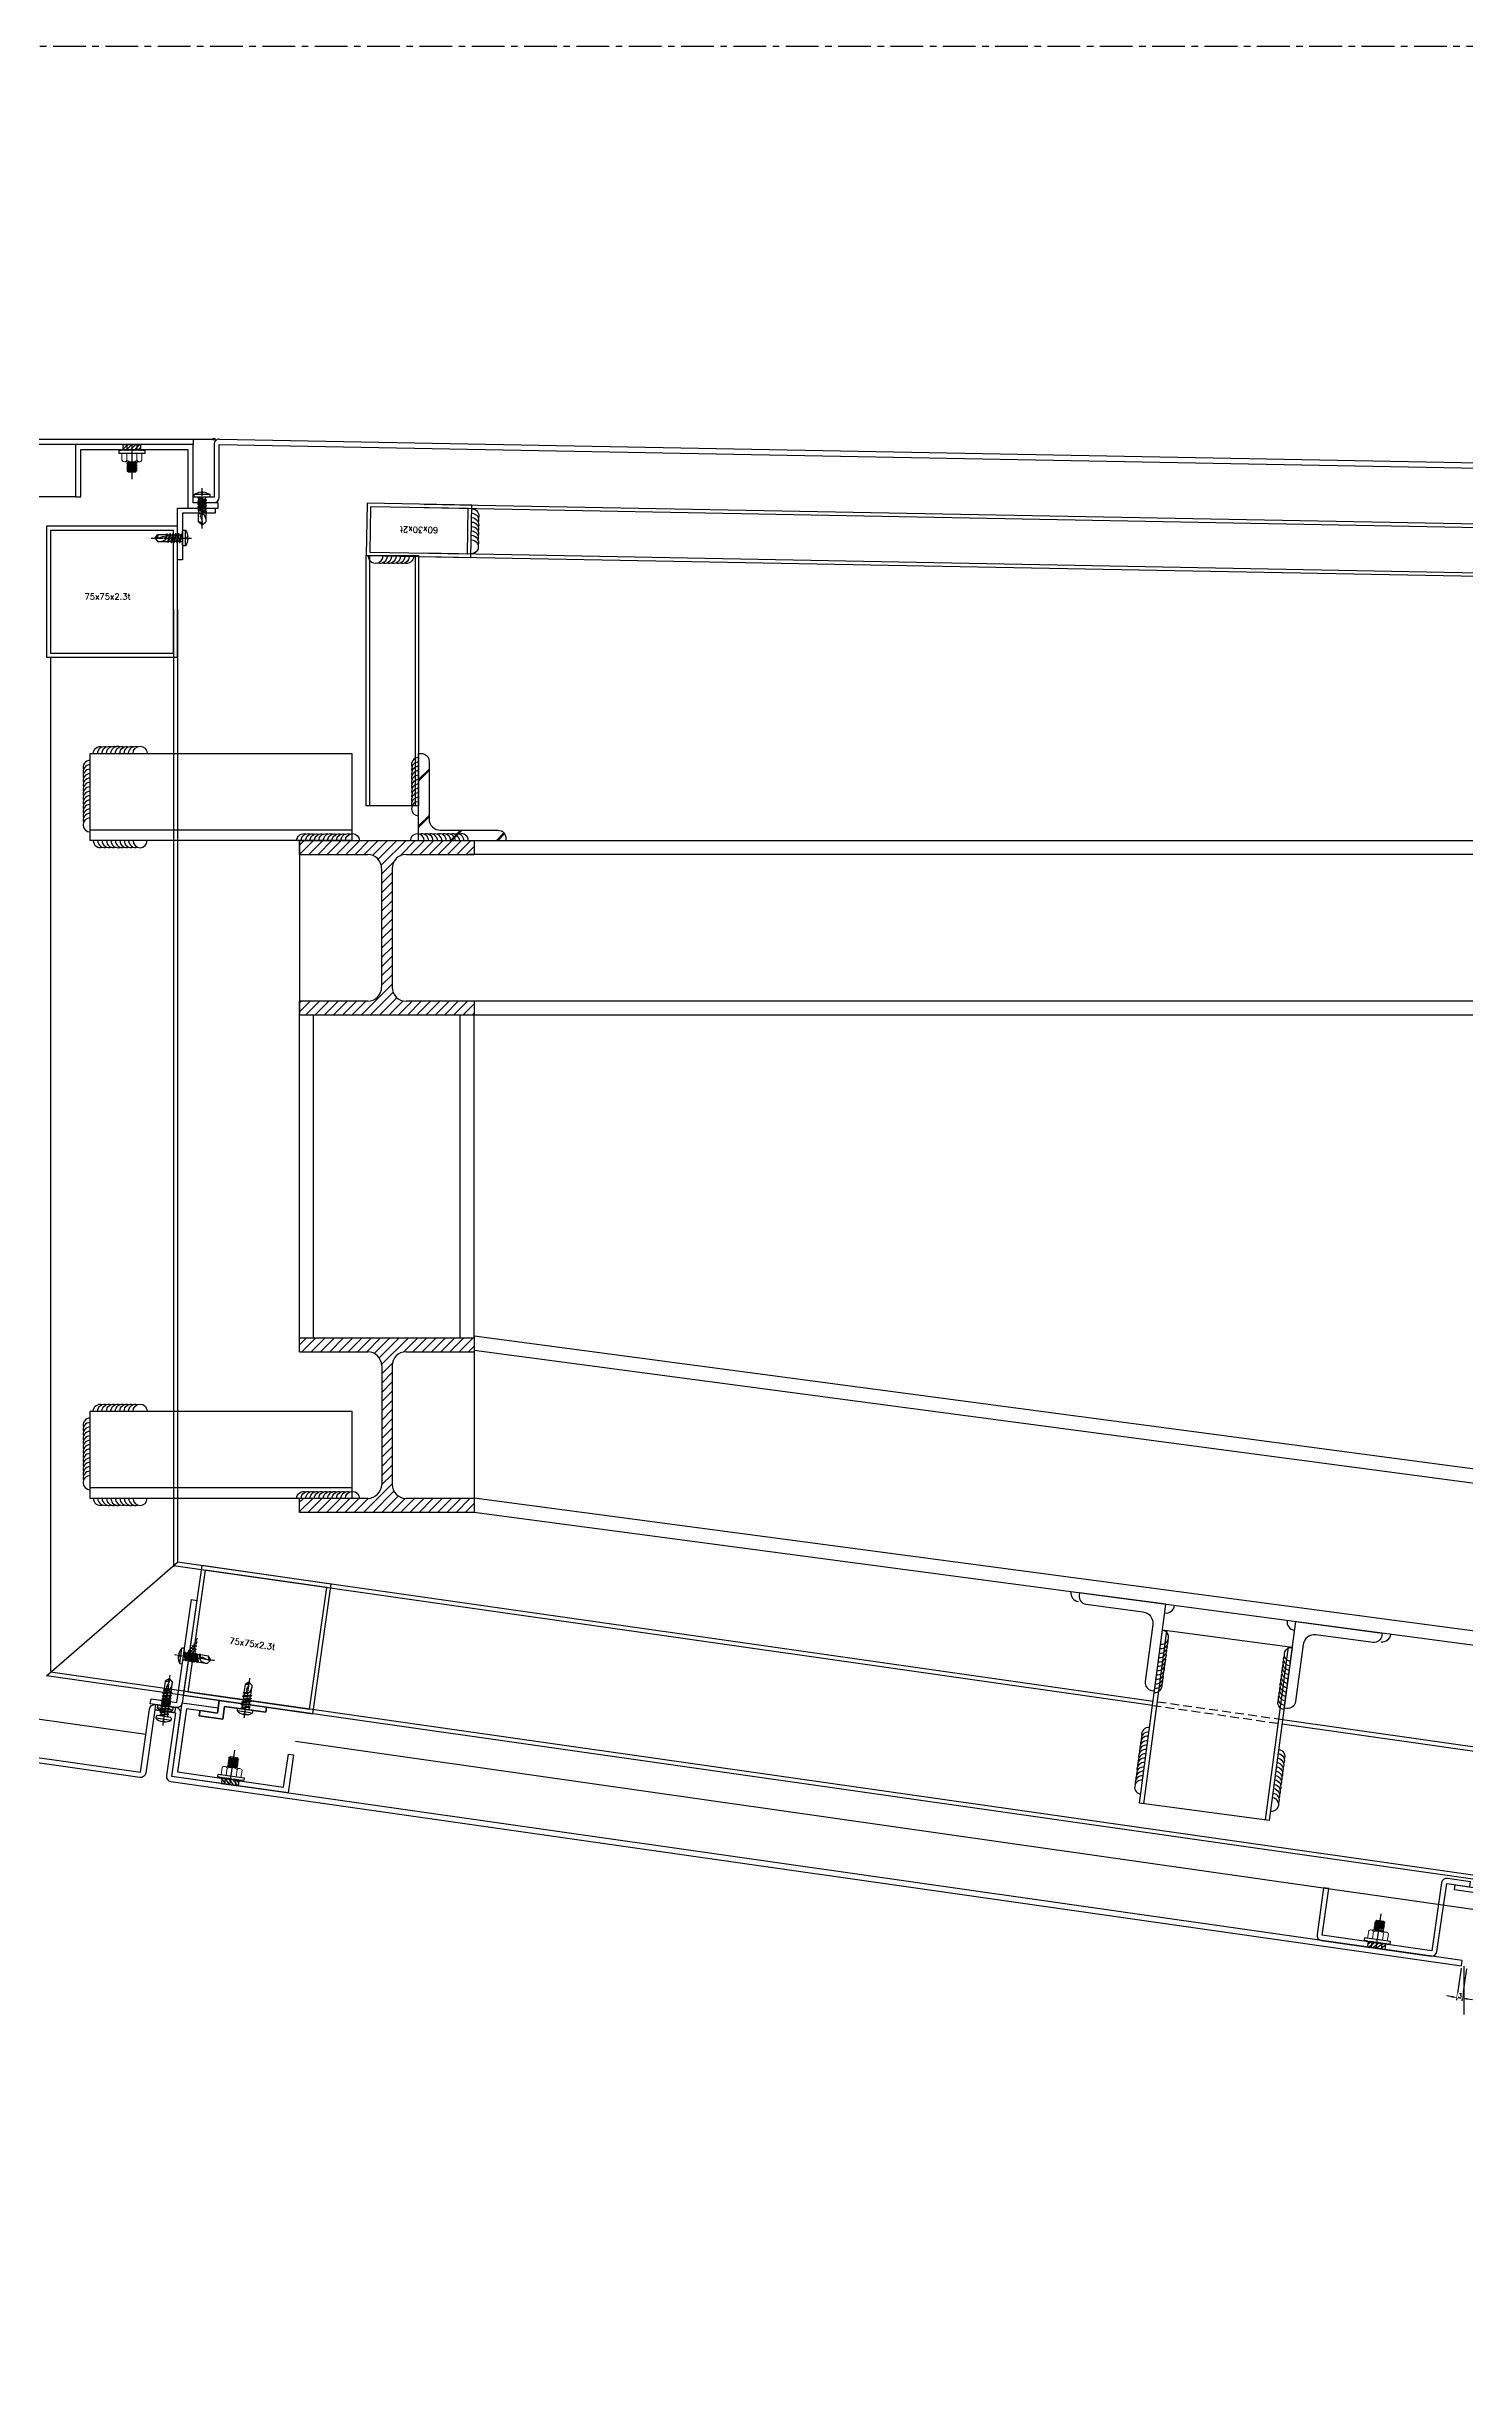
# Model space of a CAD drawing. Extents: x -3378 to 102197, y -3799 to 48702.
# Drawn here: x 55939 to 56752, y 17214 to 18548 of the extents above; entities that cross this region are included whole.
import ezdxf

# ---------------------------------------------------------------- set-up
doc = ezdxf.new("R2010")
doc.units = 0
doc.linetypes.add('CENTER', pattern=[2, 1.25, -0.25, 0.25, -0.25])
doc.linetypes.add('HIDDEN', pattern=[0.375, 0.25, -0.125])
for name, color, linetype in [('11', 11, 'Continuous'), ('24WELD', 55, 'Continuous'), ('3', 3, 'Continuous'), ('4', 4, 'Continuous'), ('6', 6, 'Continuous'), ('ARR', 6, 'Continuous'), ('BCM-BKP', 6, 'Continuous'), ('BCM-DIM', 54, 'Continuous'), ('BCM-EXT', 2, 'Continuous'), ('BCM-SIL', 8, 'Continuous'), ('GM_SECT_15', 15, 'Continuous'), ('steel', 7, 'Continuous'), ('中心線 CENTER', 6, 'CENTER'), ('矽利康', 9, 'Continuous'), ('視覺模型鋁擠型暫替', 4, 'Continuous'), ('視覺模型鋁擠型暫替-RefEdit0', 4, 'Continuous'), ('金屬面材 METAL PANEL', 2, 'Continuous'), ('鐵件', 6, 'Continuous'), ('鐵件 STEEL', 20, 'Continuous'), ('隱藏線 HIDDEN', 8, 'HIDDEN')]:
    doc.layers.add(name, color=color, linetype=linetype)
doc.layers.add('12', color=3, linetype='Continuous', lineweight=9)
doc.layers.add('不顯示', color=254, linetype='Continuous', plot=False)
doc.styles.add('DIM', font='simplex.shx', dxfattribs={"bigfont": 'chineset.shx'})
doc.styles.get("Standard").update_dxf_attribs({"font": 'romans.shx', "bigfont": 'chinese.shx'})
doc.dimstyles.new('b4-3', dxfattribs={"dimtxt": 5, "dimasz": 3, "dimexe": 1.5, "dimexo": 1.5, "dimgap": 0, "dimtad": 1, "dimtxsty": 'Standard', "dimcen": -1.5, "dimdle": 1, "dimclrd": 256, "dimclre": 256, "dimclrt": 3, "dimadec": 0, "dimazin": 0, "dimtfac": 1, "dimtmove": 0, "dimatfit": 3, "dimfxl": 0.18, "dimtfill": 1, "dimarcsym": 1})

# ---------------------------------------------------------------- blocks, each defined once
blk = doc.blocks.new('A$C19b21843')
at = {"layer": '11'}
blk.add_lwpolyline([(3.5, 4), (3, 3.5), (3.5, 3), (3, 2.5), (3.5, 2), (3, 1.5), (3.5, 1), (3.5, 0), (5, 0), (5, 15), (3.5, 15), (3.5, 14), (3, 13.5), (3.5, 13), (3, 12.5), (3.5, 12), (3, 11.5), (3.5, 11), (3, 10.5), (3.5, 10), (3, 9.5), (3.5, 9), (3, 8.5), (3.5, 8), (3, 7.5), (3.5, 7), (3, 6.5), (3.5, 6), (3, 5.5), (3.5, 5), (3, 4.5)], close=True, dxfattribs=at)
at = {"layer": '12'}
for p, q in [((5, 13.2), (9.2, 13.2)), ((9.2, 10.4), (5, 10.4)), ((9.2, 4.6), (5, 4.6)), ((9.2, 1.8), (5, 1.8)), ((10, 11.8), (10, 3.2)), ((10, 10), (10.2, 10)), ((10, 4.9), (10, 4.6)), ((10.6, 5), (10.3, 5)), ((10.5, 10.5), (10.9, 4.6)), ((10.7, 10), (11.1, 10)), ((11.5, 5), (11.1, 5)), ((11.3, 10.5), (11.8, 4.6)), ((11.6, 10), (11.9, 10)), ((12.4, 5), (12, 5)), ((12.2, 10.5), (12.6, 4.6)), ((12.5, 10), (12.8, 10)), ((13.2, 5), (12.9, 5)), ((13.1, 10.5), (13.5, 4.6)), ((13.4, 10), (13.7, 10)), ((14.1, 5), (13.8, 5)), ((14, 10.5), (14.4, 4.6)), ((14.2, 10), (14.6, 10)), ((15, 5), (14.6, 5)), ((14.8, 10.5), (15.3, 4.6))]:
    blk.add_line(p, q, dxfattribs=at)
for points in [[(10, 4.6), (10, 4.6), (10.3, 5), (10, 8.4)], [(15.1, 10), (15.5, 10), (15.5, 5.4)], [(15.5, 10), (16, 9.5), (16, 5.5), (15.5, 5)]]:
    blk.add_lwpolyline(points, dxfattribs=at)
for points in [[(10.7, 10), (10.5, 10.5), (10.2, 10), (10.6, 5), (10.9, 4.6), (11.1, 5)], [(11.6, 10), (11.3, 10.5), (11.1, 10), (11.5, 5), (11.8, 4.6), (12, 5)], [(12.5, 10), (12.2, 10.5), (11.9, 10), (12.4, 5), (12.6, 4.6), (12.9, 5)], [(13.4, 10), (13.1, 10.5), (12.8, 10), (13.2, 5), (13.5, 4.6), (13.8, 5)], [(14.2, 10), (14, 10.5), (13.7, 10), (14.1, 5), (14.4, 4.6), (14.6, 5)], [(15.1, 10), (14.8, 10.5), (14.6, 10), (15, 5), (15.3, 4.6), (15.5, 5)]]:
    blk.add_lwpolyline(points, close=True, dxfattribs=at)
for centre, radius, start, end in [((8.3, 11.8), 1.66, 300, 60), ((4.6, 7.5), 5.37, 327.686, 32.314), ((8.3, 3.2), 1.66, 300, 60)]:
    blk.add_arc(centre, radius, start, end, dxfattribs=at)
at = {"layer": '3'}
for p, q in [((0, 12), (3.3, 8.8)), ((3, 10.5), (0, 10.5)), ((0, 9.7), (3.1, 6.6)), ((0, 7.5), (3.5, 4)), ((0, 5.2), (2.7, 2.5)), ((0, 4.5), (3, 4.5)), ((0, 3), (0.5, 2.5)), ((1.8, 12.5), (3.4, 10.9))]:
    blk.add_line(p, q, dxfattribs=at)
at = {"layer": '4'}
blk.add_line((0, 7.5), (20, 7.5), dxfattribs=at)
at = {"layer": '6'}
blk.add_lwpolyline([(0, 12.5), (3, 12.5), (3.5, 12), (3, 11.5), (3.5, 11), (3, 10.5), (3.5, 10), (3, 9.5), (3.5, 9), (3, 8.5), (3.5, 8), (3, 7.5), (3.5, 7), (3, 6.5), (3.5, 6), (3, 5.5), (3.5, 5), (3, 4.5), (3.5, 4), (3, 3.5), (3.5, 3), (3, 2.5), (0, 2.5)], close=True, dxfattribs=at)
blk = doc.blocks.new('M5x16圓頭自攻')
at = {"layer": 'ARR', "color": 0, "linetype": 'CENTER', "ltscale": 0.87}
blk.add_line((18, 0), (-5.1, 0), dxfattribs=at)
at = {"layer": 'ARR', "color": 0, "linetype": 'ByBlock', "ltscale": 0.3}
for p, q in [((-1.6, -4.5), (-1.6, 4.5)), ((0.5, 2.2), (1.1, 1.9)), ((0.7, 2.1), (1.6, -2.5)), ((1.9, 1.9), (1.1, 1.9)), ((2.2, 2.5), (3.2, -2.5)), ((3.5, 1.9), (2.7, 1.9)), ((3.8, 2.5), (4.8, -2.5)), ((5.1, 1.9), (4.3, 1.9)), ((5.4, 2.5), (6.4, -2.5)), ((6.8, 1.9), (5.9, 1.9)), ((7.2, 2.5), (8.2, -2.5)), ((8.4, 1.9), (7.7, 1.9)), ((8.7, 1.9), (8, 1.9)), ((9.1, 2.5), (9.7, -0.6)), ((14.1, 2.1), (9.5, 2.1)), ((15.8, 0.1), (14.1, 2.1)), ((15.8, 0.1), (15.9, 0.1)), ((16, 0), (16, 0)), ((2.1, -1.9), (2.9, -1.9)), ((3.7, -1.9), (4.5, -1.9)), ((5.3, -1.9), (6.1, -1.9)), ((6.9, -1.9), (7.8, -1.9)), ((8.5, -2.1), (12.9, -2.1)), ((15.8, -0.1), (14.1, -2.1)), ((15.8, -0.1), (15.9, -0.1))]:
    blk.add_line(p, q, dxfattribs=at)
blk.add_lwpolyline([(-3, -0.5, 0.134476), (-1.6, -4.5), (-0.6, -4.5, 0.198912), (-0.4, -4.4), (-0.1, -4.1, 0.198912), (0, -3.9), (0, 3.9, 0.198912), (-0.1, 4.1), (-0.4, 4.4, 0.198912), (-0.6, 4.5), (-1.6, 4.5, 0.134562), (-3, 0.5), (-2.5, 0.5), (-2.5, -0.5), (-3, -0.5)], format="xyb", dxfattribs=at)
blk.add_lwpolyline([(1.1, 1.9), (2.1, -1.9), (1.8, -2.5), (1.6, -2.5), (1.3, -1.9), (0.3, 1.9), (0.5, 2.2)], dxfattribs=at)
for points in [[(3.2, -2.5), (2.9, -1.9), (1.9, 1.9), (2.2, 2.5), (2.4, 2.5), (2.7, 1.9), (3.7, -1.9), (3.4, -2.5)], [(4.8, -2.5), (4.5, -1.9), (3.5, 1.9), (3.8, 2.5), (4, 2.5), (4.3, 1.9), (5.3, -1.9), (5, -2.5)], [(6.4, -2.5), (6.1, -1.9), (5.1, 1.9), (5.4, 2.5), (5.6, 2.5), (5.9, 1.9), (6.9, -1.9), (6.6, -2.5)], [(8.2, -2.5), (7.8, -1.9), (6.8, 1.9), (7.2, 2.5), (7.3, 2.5), (7.7, 1.9), (8.7, -1.9), (8.3, -2.5)], [(9.1, 2.5), (8.7, 1.9), (9.7, -0.6), (9.5, 2.1), (9.2, 2.5)]]:
    blk.add_lwpolyline(points, close=True, dxfattribs=at)
for centre, radius, start, end in [((0.7, 3.1), 0.874, 220.3388, 257.7802), ((10.9, -0.3), 1.2, 56.152, 236.152), ((14.9, 6.9), 7.01, 241.6458, 278.008), ((15.9, 1.7), 1.82, 168.8617, 267.6865), ((15.9, 0), 0.05, 0, 90), ((1.2, -3.3), 1.44, 84.7312, 144.22), ((13.5, 4.9), 7.01, 241.6458, 274.9541), ((15.9, 0), 0.05, 270, 0)]:
    blk.add_arc(centre, radius, start, end, dxfattribs=at)
blk = doc.blocks.new('*U255')
blk.add_blockref('M5x16圓頭自攻', (0, 0))
blk = doc.blocks.new('75x75x2.3t')
at = {"layer": 'GM_SECT_15'}
for points in [[(0, -75), (75, -75), (75, 0), (0, 0)], [(2.3, -72.7), (72.7, -72.7), (72.7, -2.3), (2.3, -2.3)]]:
    blk.add_lwpolyline(points, close=True, dxfattribs=at)
at = {"layer": '不顯示', "linetype": 'Continuous', "insert": (21.8, -38.5), "char_height": 3.5, "attachment_point": 1, "style": 'DIM'}
blk.add_mtext_dynamic_manual_height_columns('75x75x2.3t', width=3.486, gutter_width=17.5, heights=[0], dxfattribs=at)
blk = doc.blocks.new('H-100x100x6x8')
at = {"layer": '視覺模型鋁擠型暫替', "linetype": 'Continuous'}
h = blk.add_hatch(dxfattribs=at)
h.set_pattern_fill('ANSI31', color=1, scale=30)
h.set_pattern_definition([(45, (-90912.223, -1005445.726), (-2.65165043, 2.65165043), [])])
edge = h.paths.add_edge_path()
edge.add_line((61, -8), (100, -8))
edge.add_line((100, -8), (100, 0))
edge.add_line((100, 0), (0, 0))
edge.add_line((0, 0), (0, -8))
edge.add_line((0, -8), (39, -8))
edge.add_arc((39, -16), 8, 0, 90, ccw=False)
edge.add_line((47, -16), (47, -84))
edge.add_arc((39, -84), 8, -90, 0, ccw=False)
edge.add_line((39, -92), (0, -92))
edge.add_line((0, -92), (0, -100))
edge.add_line((0, -100), (100, -100))
edge.add_line((100, -100), (100, -92))
edge.add_line((100, -92), (61, -92))
edge.add_arc((61, -84), 8, 180, 270, ccw=False)
edge.add_line((53, -84), (53, -16))
edge.add_arc((61, -16), 8, 90, 180, ccw=False)
h.paths.add_polyline_path([(51.9, -76.8), (51.9, -70.8)], flags=16)
h.paths.add_polyline_path([(93.1, -6), (93.1, -2)], flags=16)
h.paths.add_polyline_path([(93.1, -98), (93.1, -94)], flags=16)
h.paths.add_polyline_path([(75.4, -100.5), (75.4, -93)])
for p, q in [((0, 0), (100, 0)), ((0, -8), (0, 0)), ((100, 0), (100, -8)), ((0, -8), (39, -8)), ((61, -8), (100, -8)), ((47, -16), (47, -84)), ((53, -16), (53, -84)), ((0, -100), (0, -92)), ((39, -92), (0, -92)), ((100, -92), (61, -92)), ((100, -92), (100, -100)), ((100, -100), (0, -100))]:
    blk.add_line(p, q, dxfattribs=at)
for centre, start, end in [((39, -16), 0, 90), ((61, -16), 90, 180), ((39, -84), 270, 0), ((61, -84), 180, 270)]:
    blk.add_arc(centre, 8, start, end, dxfattribs=at)
blk = doc.blocks.new('*U595')
for centre, end in [((4, -0.1), 178.1431), ((6.5, -0.2), 106.3529), ((9, -0.3), 106.3529), ((11.5, -0.4), 106.3529), ((14, -0.5), 106.3529), ((16.5, -0.5), 106.3529), ((19, -0.6), 106.3529), ((21.5, -0.7), 106.3529), ((24, -0.8), 106.3529), ((26.5, -0.9), 106.3529), ((29, -0.9), 106.3529), ((31.5, -1), 106.3529)]:
    blk.add_arc(centre, 4, 358.1431, end)
blk = doc.blocks.new('*U596')
for centre, end in [((4, -0.1), 178.1431), ((6.5, -0.2), 106.3529), ((9, -0.3), 106.3529), ((11.5, -0.4), 106.3529), ((14, -0.5), 106.3529), ((16.5, -0.5), 106.3529), ((19, -0.6), 106.3529), ((21.5, -0.7), 106.3529), ((24, -0.8), 106.3529), ((26.5, -0.9), 106.3529)]:
    blk.add_arc(centre, 4, 358.1431, end)
blk = doc.blocks.new('*U584')
for centre, end in [((4, -0.1), 178.1431), ((6.5, -0.2), 106.3529), ((9, -0.3), 106.3529), ((11.5, -0.4), 106.3529), ((14, -0.5), 106.3529), ((16.5, -0.5), 106.3529), ((19, -0.6), 106.3529), ((21.5, -0.7), 106.3529), ((24, -0.8), 106.3529), ((26.5, -0.9), 106.3529)]:
    blk.add_arc(centre, 4, 358.1431, end)
blk = doc.blocks.new('*U585')
for centre, end in [((4, -0.1), 178.1431), ((6.5, -0.2), 106.3529), ((9, -0.3), 106.3529), ((11.5, -0.4), 106.3529), ((14, -0.5), 106.3529), ((16.5, -0.5), 106.3529), ((19, -0.6), 106.3529), ((21.5, -0.7), 106.3529), ((24, -0.8), 106.3529), ((26.5, -0.9), 106.3529), ((29, -0.9), 106.3529), ((31.5, -1), 106.3529), ((34, -1.1), 106.3529), ((36.5, -1.2), 106.3529)]:
    blk.add_arc(centre, 4, 358.1431, end)
blk = doc.blocks.new('*U586')
for centre, end in [((4, -0.1), 178.1431), ((6.5, -0.2), 106.3529), ((9, -0.3), 106.3529), ((11.5, -0.4), 106.3529), ((14, -0.5), 106.3529), ((16.5, -0.5), 106.3529), ((19, -0.6), 106.3529), ((21.5, -0.7), 106.3529), ((24, -0.8), 106.3529), ((26.5, -0.9), 106.3529), ((29, -0.9), 106.3529), ((31.5, -1), 106.3529)]:
    blk.add_arc(centre, 4, 358.1431, end)
blk = doc.blocks.new('*U587')
for centre, end in [((4, -0.1), 178.1431), ((6.5, -0.2), 106.3529), ((9, -0.3), 106.3529), ((11.5, -0.4), 106.3529), ((14, -0.5), 106.3529), ((16.5, -0.5), 106.3529), ((19, -0.6), 106.3529), ((21.5, -0.7), 106.3529), ((24, -0.8), 106.3529), ((26.5, -0.9), 106.3529)]:
    blk.add_arc(centre, 4, 358.1431, end)
blk = doc.blocks.new('*U588')
for centre, end in [((4, -0.1), 178.1431), ((6.5, -0.2), 106.3529), ((9, -0.3), 106.3529), ((11.5, -0.4), 106.3529), ((14, -0.5), 106.3529), ((16.5, -0.5), 106.3529), ((19, -0.6), 106.3529), ((21.5, -0.7), 106.3529), ((24, -0.8), 106.3529), ((26.5, -0.9), 106.3529)]:
    blk.add_arc(centre, 4, 358.1431, end)
blk = doc.blocks.new('*U597')
for centre, end in [((4, -0.1), 178.1431), ((6.5, -0.2), 106.3529), ((9, -0.3), 106.3529), ((11.5, -0.4), 106.3529), ((14, -0.5), 106.3529), ((16.5, -0.5), 106.3529), ((19, -0.6), 106.3529), ((21.5, -0.7), 106.3529), ((24, -0.8), 106.3529), ((26.5, -0.9), 106.3529), ((29, -0.9), 106.3529), ((31.5, -1), 106.3529), ((34, -1.1), 106.3529), ((36.5, -1.2), 106.3529)]:
    blk.add_arc(centre, 4, 358.1431, end)
blk = doc.blocks.new('*u145')
at = {"layer": 'Defpoints'}
h = blk.add_hatch(color=251, dxfattribs=at)
h.dxf.hatch_style = 1
edge = h.paths.add_edge_path(flags=17)
edge.add_arc((0, 0), 0.26, 0, 360)
edge = h.paths.add_edge_path()
edge.add_arc((0, 0), 0.282, 0, 360)
h.paths.add_polyline_path([(-0.1, 0.1), (0.1, 0.1), (0.1, 0.1), (0.1, 0.1), (0.1, 0.1), (0.1, 0.1), (0.2, 0.1), (0.2, 0.2), (0.1, 0.2), (0, 0.2), (0, 0.2), (0, 0.2), (0, 0.2), (0, 0.2), (0, 0.2), (0, 0.2), (-0.1, 0.2), (-0.2, 0.2), (-0.2, 0.1), (-0.1, 0.1), (-0.1, 0.1), (-0.1, 0.1), (-0.1, 0.1)], flags=16)
h.paths.add_polyline_path([(0.1, 0.1), (-0.1, 0.1), (-0.1, 0.1), (-0.1, 0.1), (0.1, 0.1), (0.1, 0.1)], flags=16)
h.paths.add_polyline_path([(0.1, 0), (-0.1, 0), (-0.2, 0), (-0.1, 0), (0, 0), (0, 0), (0, -0.2), (0, -0.2), (0, -0.2), (0, -0.2), (0, 0), (0, 0), (0.1, 0), (0.2, 0)], flags=16)
h.paths.add_polyline_path([(0.1, -0.1), (0.1, -0.1), (0.1, -0.1), (0.1, -0.1), (0.1, -0.2), (0.1, -0.2), (0.1, -0.1), (0.1, -0.1), (0.1, -0.1), (0.1, -0.1)], flags=16)
h.paths.add_polyline_path([(-0.1, -0.1), (-0.1, -0.1), (-0.1, -0.1), (-0.1, -0.1), (-0.1, -0.2), (-0.2, -0.2), (-0.1, -0.2), (-0.1, -0.2), (-0.1, -0.2), (-0.1, -0.1), (-0.1, -0.1)], flags=16)
blk = doc.blocks.new('*U168')
h = blk.add_hatch()
h.set_pattern_fill('STEEL1', color=256, scale=0.5, pattern_type=2)
h.set_pattern_definition([(45, (0, 0), (-13.2583, 13.2583), []), (45, (0.875, 0), (-13.2583, 13.2583), [])])
edge = h.paths.add_edge_path()
edge.add_line((0, 50), (0, 0))
edge.add_line((0, 0), (50, 0))
edge.add_line((50, 0), (50, 1.5))
edge.add_arc((45.5, 1.5), 4.5, 0, 90)
edge.add_line((45.5, 6), (12.5, 6))
edge.add_arc((12.5, 12.5), 6.5, 180, 270, ccw=False)
edge.add_line((6, 12.5), (6, 45.5))
edge.add_arc((1.5, 45.5), 4.5, 0, 90)
edge.add_line((1.5, 50), (0, 50))
at = {"layer": '鐵件'}
blk.add_lwpolyline([(0, 50), (0, 0), (50, 0), (50, 1.5, 0.414214), (45.5, 6), (12.5, 6, -0.414214), (6, 12.5), (6, 45.5, 0.414214), (1.5, 50)], format="xyb", close=True, dxfattribs=at)
blk.add_blockref('*u145', (0, 0))
blk = doc.blocks.new('60x30x2t')
at = {"layer": 'GM_SECT_15'}
for points in [[(0, -30), (60, -30), (60, 0), (0, 0)], [(2, -28), (58, -28), (58, -2), (2, -2)]]:
    blk.add_lwpolyline(points, close=True, dxfattribs=at)
at = {"layer": '不顯示', "linetype": 'Continuous', "insert": (19.1, -13.5), "char_height": 3.5, "attachment_point": 1, "style": 'DIM'}
blk.add_mtext_dynamic_manual_height_columns('60x30x2t', width=104.263, gutter_width=87.5, heights=[0], dxfattribs=at)
blk = doc.blocks.new('*U618')
for centre, end in [((-29, 0.9), 286.3529), ((-26.5, 0.9), 286.3529), ((-24, 0.8), 286.3529), ((-21.5, 0.7), 286.3529), ((-19, 0.6), 286.3529), ((-16.5, 0.5), 286.3529), ((-14, 0.5), 286.3529), ((-11.5, 0.4), 286.3529), ((-9, 0.3), 286.3529), ((-6.5, 0.2), 286.3529), ((-4, 0.1), 358.1431)]:
    blk.add_arc(centre, 4, 178.1431, end)
blk = doc.blocks.new('*U619')
for centre, end in [((-0.5, -14), 16.3529), ((-0.4, -11.5), 16.3529), ((-0.3, -9), 16.3529), ((-0.1, -4), 88.1431), ((-0.2, -6.5), 16.3529), ((-0.9, -26.5), 16.3529), ((-0.8, -24), 16.3529), ((-0.7, -21.5), 16.3529), ((-0.5, -16.5), 16.3529), ((-0.6, -19), 16.3529), ((-0.9, -29), 16.3529)]:
    blk.add_arc(centre, 4, 268.1431, end)
blk = doc.blocks.new('*U620')
for centre, end in [((-0.7, -14), 15.2733), ((-0.6, -11.5), 15.2733), ((-0.5, -9), 15.2733), ((-0.3, -6.5), 15.2733), ((-0.2, -4), 87.0635), ((-1.1, -21.5), 15.2733), ((-1, -19), 15.2733), ((-0.8, -16.5), 15.2733)]:
    blk.add_arc(centre, 4, 267.0635, end)
blk = doc.blocks.new('*U606')
for centre, end in [((4, -0.3), 176.1329), ((6.5, -0.4), 104.3427), ((9, -0.6), 104.3427), ((11.5, -0.8), 104.3427), ((14, -0.9), 104.3427), ((16.5, -1.1), 104.3427), ((19, -1.3), 104.3427), ((21.5, -1.5), 104.3427)]:
    blk.add_arc(centre, 4, 356.1329, end)
blk = doc.blocks.new('*D828')
at = {"layer": 'Defpoints', "color": 0, "transparency": 16777216}
for p in [(56749.6, 17448.2, 0), (56752.6, 17447.7, 0)]:
    blk.add_point(p, dxfattribs=at)
at = {"layer": '不顯示', "lineweight": -2, "transparency": 16777216}
for p, q in [((56749.4, 17446.7), (56746.8, 17428.5)), ((56752.4, 17446.3), (56749.8, 17428)), ((56744.1, 17430.4), (56741.1, 17430.8)), ((56747, 17429.9), (56750, 17429.5)), ((56753, 17429.1), (56755.9, 17428.7))]:
    blk.add_line(p, q, dxfattribs=at)
at = {"layer": '不顯示', "transparency": 16777216}
for points in [[(56744.1, 17430.9), (56744, 17429.9), (56747, 17429.9)], [(56753, 17429.6), (56752.9, 17428.6), (56750, 17429.5)]]:
    blk.add_solid(points, dxfattribs=at)
at = {"layer": '不顯示', "color": 3, "transparency": 16777216, "insert": (56748.7, 17431), "char_height": 2.5, "attachment_point": 5, "rotation": 351.8791, "bg_fill": 3, "box_fill_scale": 1.1, "bg_fill_color": 256, "bg_fill_true_color": 13158600, "bg_fill_transparency": 0}
blk.add_mtext('3', dxfattribs=at)
at = {"layer": 'Defpoints', "color": 0, "transparency": 16777216}
blk.add_point((56750, 17429.5), dxfattribs=at)
blk = doc.blocks.new('*U377')
for centre, end in [((3.9, -0.7), 170.022), ((6.4, -1.1), 98.2318), ((8.9, -1.6), 98.2318), ((11.3, -2), 98.2318), ((13.8, -2.4), 98.2318), ((16.3, -2.9), 98.2318), ((18.7, -3.3), 98.2318), ((21.2, -3.7), 98.2318), ((23.6, -4.2), 98.2318), ((26.1, -4.6), 98.2318), ((28.6, -5), 98.2318), ((31, -5.5), 98.2318)]:
    blk.add_arc(centre, 4, 350.022, end)
blk = doc.blocks.new('*U378')
for centre, end in [((3.9, -0.7), 170.022), ((6.4, -1.1), 98.2318), ((8.9, -1.6), 98.2318), ((11.3, -2), 98.2318), ((13.8, -2.4), 98.2318), ((16.3, -2.9), 98.2318), ((18.7, -3.3), 98.2318), ((21.2, -3.7), 98.2318), ((23.6, -4.2), 98.2318), ((26.1, -4.6), 98.2318), ((28.6, -5), 98.2318), ((31, -5.5), 98.2318)]:
    blk.add_arc(centre, 4, 350.022, end)
blk = doc.blocks.new('*U379')
for centre, end in [((3.9, -0.7), 170.022), ((6.4, -1.1), 98.2318), ((8.9, -1.6), 98.2318), ((11.3, -2), 98.2318), ((13.8, -2.4), 98.2318), ((16.3, -2.9), 98.2318), ((18.7, -3.3), 98.2318), ((21.2, -3.7), 98.2318), ((23.6, -4.2), 98.2318), ((26.1, -4.6), 98.2318), ((28.6, -5), 98.2318), ((31, -5.5), 98.2318)]:
    blk.add_arc(centre, 4, 350.022, end)
blk = doc.blocks.new('*U380')
for centre, end in [((3.9, -0.7), 170.022), ((6.4, -1.1), 98.2318), ((8.9, -1.6), 98.2318), ((11.3, -2), 98.2318), ((13.8, -2.4), 98.2318), ((16.3, -2.9), 98.2318), ((18.7, -3.3), 98.2318), ((21.2, -3.7), 98.2318), ((23.6, -4.2), 98.2318), ((26.1, -4.6), 98.2318), ((28.6, -5), 98.2318), ((31, -5.5), 98.2318), ((33.5, -5.9), 98.2318)]:
    blk.add_arc(centre, 4, 350.022, end)

msp = doc.modelspace()

# ---------------------------------------------------------------- hatches: boundary and pattern name
at = {"layer": '矽利康'}
h = msp.add_hatch(dxfattribs=at)
h.set_pattern_fill('ANSI37', color=256, scale=10)
h.set_pattern_definition([(45, (-80894.5929, -914583.0063), (-0.8838834765, 0.8838834765), []), (135, (-80894.5929, -914583.0063), (-0.8838834765, -0.8838834765), [])])
h.paths.add_polyline_path([(56025.301, 17636.152), (56018.795, 17627.232, -0.18321911), (56023.431, 17623.046)])

# ---------------------------------------------------------------- linework, layer by layer
at = {"color": 2}
for centre, start, end in [((56530.658, 17661.874, 0), 172.427513, 262.427513), ((56580.222, 17655.285, 0), 262.427513, 352.427513), ((56654.568, 17645.401, 0), 172.427513, 262.427513), ((56704.132, 17638.812, 0), 262.427513, 352.427513)]:
    msp.add_arc(centre, 5, start, end, dxfattribs=at)
msp.add_arc((56580.222, 17655.285, 0), 5, 172.4275128658202, 172.4275134411392)
at = {"layer": 'BCM-BKP'}
msp.add_line((56017.502, 17628.175, 0), (56018.795, 17627.232, 0), dxfattribs=at)
at = {"layer": 'BCM-EXT'}
msp.add_line((56064.297, 17593.408, 0), (56064.721, 17596.378, 0), dxfattribs=at)
at = {"layer": 'BCM-EXT', "elevation": 0}
msp.add_lwpolyline([(56037.595, 17600.248), (56036.553, 17592.943), (56026.634, 17594.358), (56026.21, 17591.388), (56039.623, 17589.474), (56040.666, 17596.78), (56064.297, 17593.408)], dxfattribs=at)
at = {"layer": 'GM_SECT_15'}
for p, q in [((56155.128, 18285.819, 0), (58636.651, 18239.284, 0)), ((56155.09, 18283.819, 0), (58636.614, 18237.284, 0)), ((56154.603, 18257.824, 0), (58636.126, 18211.289, 0)), ((56154.565, 18255.824, 0), (58636.089, 18209.289, 0)), ((56572.523, 17597.368, 0), (56011.331, 17677.432, 0)), ((56572.826, 17599.648, 0), (56013.631, 17679.428, 0)), ((56572.826, 17599.648, 0), (56013.631, 17679.428, 0)), ((56565.067, 17541.288, 0), (56578.245, 17640.416, 0)), ((56580.525, 17640.113, 0), (56567.347, 17540.985, 0)), ((56652.591, 17630.532, 0), (56578.245, 17640.416, 0)), ((56650.311, 17630.835, 0), (56637.133, 17531.708, 0)), ((56652.591, 17630.532, 0), (56639.413, 17531.404, 0)), ((58427.722, 17259.186, 0), (55938.651, 17614.367, 0)), ((58741.129, 17214.464, 0), (55938.652, 17614.367, 0)), ((58741.454, 17216.741, 0), (55940.931, 17616.365, 0)), ((56646.774, 17586.773, 0), (56771.675, 17568.936, 0)), ((56772, 17571.213, 0), (56647.077, 17589.053, 0)), ((56639.413, 17531.404, 0), (56565.067, 17541.288, 0))]:
    msp.add_line(p, q, dxfattribs=at)
at = {"layer": 'GM_SECT_15', "elevation": 0}
for points in [[(56151.888, 18112.995), (56121.888, 18112.995), (56121.883, 18256.349), (56151.883, 18256.349)], [(56149.888, 18112.995), (56123.888, 18112.995), (56123.883, 18256.349), (56149.883, 18256.349)], [(56113.631, 18142.995), (56113.631, 18092.995), (55963.631, 18092.995), (55963.631, 18142.995)], [(56113.631, 18142.995), (56113.631, 18098.995), (55963.631, 18098.995), (55963.631, 18142.995)], [(56113.631, 17765.997), (56113.631, 17715.997), (55963.631, 17715.997), (55963.631, 17765.997)], [(56113.631, 17765.997), (56113.631, 17721.997), (55963.631, 17721.997), (55963.631, 17765.997)]]:
    msp.add_lwpolyline(points, close=True, dxfattribs=at)
at = {"layer": 'steel', "elevation": 0}
for points in [[(56568.278, 17610.972, 0.41421356), (56572.146, 17605.919), (56573.633, 17605.721), (56580.222, 17655.285), (56530.658, 17661.874), (56530.46, 17660.387, 0.41421356), (56534.328, 17655.333), (56567.04, 17650.985, -0.41421356), (56572.627, 17643.685)], [(56654.519, 17599.508, -0.41421356), (56649.466, 17595.64), (56647.979, 17595.837), (56654.568, 17645.401), (56704.132, 17638.812), (56703.934, 17637.325, -0.41421356), (56698.88, 17633.458), (56666.168, 17637.806, 0.41421356), (56658.868, 17632.22)]]:
    msp.add_lwpolyline(points, format="xyb", close=True, dxfattribs=at)
at = {"layer": '不顯示'}
msp.add_line((56751.111, 17420.152), (56751.111, 17447.948), dxfattribs=at)
at = {"layer": '中心線 CENTER', "ltscale": 15}
msp.add_line((73331.115, 18548.085), (54300.371, 18548.085, 0), dxfattribs=at)
at = {"layer": '矽利康'}
msp.add_arc((56015.592, 17619.025, 0), 8.81, 27.15194, 68.682044, dxfattribs=at)
at = {"layer": '視覺模型鋁擠型暫替', "linetype": 'Continuous'}
for p, q in [((56083.706, 18092.995, 0), (56083.706, 17992.995, 0)), ((59243.907, 18092.945, 0), (56180.911, 18092.945, 0)), ((59243.907, 18084.945, 0), (56180.911, 18084.945, 0)), ((56083.71, 17807.997, 0), (56083.71, 17992.995, 0)), ((56091.71, 17807.997, 0), (56091.71, 17992.995, 0)), ((56175.71, 17807.997, 0), (56175.71, 17992.995, 0)), ((59243.907, 18000.945, 0), (56180.911, 18000.945, 0)), ((59243.907, 17992.945, 0), (56180.911, 17992.945, 0)), ((56183.71, 17807.997, 0), (56183.71, 17992.996, 0)), ((56183.71, 17808.874, 0), (56183.679, 17707.997, 0)), ((58800.426, 17461.007, 0), (56183.71, 17808.874, 0)), ((58799.896, 17453.007, 0), (56183.71, 17800.804, 0)), ((58794.338, 17369.007, 0), (56183.71, 17716.063, 0)), ((58793.877, 17360.998, 0), (56183.679, 17707.997, 0))]:
    msp.add_line(p, q, dxfattribs=at)
at = {"layer": '視覺模型鋁擠型暫替', "linetype": 'Continuous', "elevation": 0}
msp.add_lwpolyline([(56016.621, 18253.923), (56013.621, 18253.923), (56013.621, 18283.585), (56035.277, 18283.585), (56035.277, 18280.585), (56016.621, 18280.585), (56016.621, 18253.923)], dxfattribs=at)
at = {"layer": '視覺模型鋁擠型暫替-RefEdit0'}
msp.add_line((56022.621, 18323.085, 0), (56034.621, 18323.085, 0), dxfattribs=at)
at = {"layer": '金屬面材 METAL PANEL'}
for p, q in [((56037.621, 18320.028, 0), (58698.079, 18270.117, 0)), ((56037.677, 18323.028, 0), (58698.135, 18273.117, 0)), ((56022.621, 18286.785, 0), (56022.621, 18289.785, 0)), ((56022.621, 18286.785, 0), (56034.621, 18286.785, 0)), ((55805.553, 17607.98, 0), (55995.616, 17580.789, 0)), ((56001.083, 17597.802, 0), (56000.66, 17594.833, 0)), ((56000.66, 17594.833, 0), (56012.539, 17593.137, 0)), ((56012.963, 17596.107, 0), (56001.083, 17597.802, 0)), ((56012.539, 17593.137, 0), (56007.397, 17557.102, 0)), ((56010.367, 17556.678, 0), (56015.509, 17592.714, 0)), ((56081.327, 17576.857, 0), (57496.863, 17374.869, 0)), ((56009.943, 17553.708, 0), (56749.626, 17448.16, 0)), ((56750.05, 17451.13, 0), (56010.367, 17556.678, 0)), ((56749.626, 17448.16), (56750.05, 17451.13, 0))]:
    msp.add_line(p, q, dxfattribs=at)
at = {"layer": '金屬面材 METAL PANEL', "elevation": 0}
for points in [[(55851.111, 18323.085), (56022.621, 18323.085), (56022.621, 18320.085), (55852.548, 18320.085)], [(56034.621, 18320.028), (56034.621, 18289.785), (56022.621, 18289.785)]]:
    msp.add_lwpolyline(points, dxfattribs=at)
msp.add_lwpolyline([(56034.621, 18286.785, 0.41421356), (56037.621, 18289.785), (56037.621, 18320.028)], format="xyb", dxfattribs=at)
for points in [[(55695.29, 17667.218), (55786.901, 17654.104, -0.41421356), (55789.446, 17650.709), (55780.66, 17589.335), (55992.501, 17559.011), (55997.686, 17595.254, -0.41421356), (56001.08, 17597.798), (56012.492, 17596.167), (56012.067, 17593.197), (56000.655, 17594.829), (55995.471, 17558.586, -0.41421322), (55992.076, 17556.041), (55778.849, 17586.564, -0.41421356), (55777.492, 17588.374), (55786.476, 17651.134), (55694.865, 17664.248, -0.37315762), (55692.29, 17667.218), (55692.29, 17684.649), (55679.29, 17684.649), (55679.29, 17687.649), (55692.29, 17687.649, -0.41421356), (55695.29, 17684.649)], [(55998.537, 17601.196), (56013.387, 17599.077), (56021.789, 17657.96), (56024.759, 17657.536), (56016.357, 17598.653, -0.41421356), (56012.963, 17596.107), (55998.113, 17598.226)]]:
    msp.add_lwpolyline(points, format="xyb", close=True, dxfattribs=at)
at = {"layer": '金屬面材 METAL PANEL', "linetype": 'Continuous', "elevation": 0}
msp.add_lwpolyline([(56670.583, 17492.774), (56666.769, 17466.044, 0.41421356), (56669.315, 17462.651), (56732.129, 17453.687, 0.41421356), (56735.523, 17456.234), (56741.089, 17495.238), (56754.294, 17493.354), (56754.717, 17496.324), (56741.512, 17498.208, 0.41421356), (56738.119, 17495.662), (56732.553, 17456.657), (56669.738, 17465.621), (56673.553, 17492.35)], format="xyb", close=True, dxfattribs=at)
msp.add_lwpolyline([(56763.16, 17509.261), (56760.758, 17492.432, -0.41421352), (56757.364, 17489.886), (56745.485, 17491.581), (56745.909, 17494.551), (56757.788, 17492.856), (56760.19, 17509.685), (56763.16, 17509.261)], format="xyb", dxfattribs=at)
at = {"layer": '金屬面材 METAL PANEL'}
msp.add_circle((56034.621, 18323.085, 0), 0.617, dxfattribs=at)
for centre, start, end in [((56037.621, 18320.028, 0), 88.925674, 180), ((56012.539, 17593.137, 0), 351.879072, 81.879072), ((56010.367, 17556.678, 0), 171.879139, 261.879073)]:
    msp.add_arc(centre, 3, start, end, dxfattribs=at)
at = {"layer": '鐵件', "linetype": 'Continuous'}
msp.add_line((55955.427, 18290.085, 0), (55867.733, 18290.085, 0), dxfattribs=at)
at = {"layer": '鐵件', "linetype": 'Continuous', "elevation": 0}
msp.add_lwpolyline([(55958.223, 18290.085), (55958.223, 18317.085), (56019.621, 18317.085), (56019.621, 18283.585), (56037.023, 18283.585), (56037.023, 18286.585), (56022.621, 18286.585), (56022.621, 18320.085), (55955.223, 18320.085), (55955.223, 18290.085)], close=True, dxfattribs=at)
for points in [[(56080.197, 17568.937), (56077.089, 17547.158), (56010.367, 17556.678), (56016.385, 17598.851), (56036.976, 17595.913), (56036.552, 17592.943), (56018.931, 17595.457), (56013.761, 17559.224), (56074.543, 17550.551), (56077.227, 17569.361), (56080.197, 17568.937)], [(56064.297, 17593.408), (56040.666, 17596.78), (56039.623, 17589.474), (56026.21, 17591.388), (56026.634, 17594.358), (56036.553, 17592.943), (56037.595, 17600.248), (56064.721, 17596.378), (56064.295, 17593.408)]]:
    msp.add_lwpolyline(points, dxfattribs=at)
at = {"layer": '鐵件 STEEL'}
for p, q in [((56011.331, 18225.585, 0), (56011.331, 17676.826, 0)), ((56013.631, 18225.585, 0), (56013.631, 17679.428, 0)), ((55940.931, 18197.576, 0), (55940.931, 17616.953, 0)), ((55938.651, 17614.367, 0), (56013.631, 17679.428, 0))]:
    msp.add_line(p, q, dxfattribs=at)
at = {"layer": '隱藏線 HIDDEN', "linetype": 'HIDDEN', "ltscale": 20}
for p, q in [((56572.523, 17597.368, 0), (56646.774, 17586.773, 0)), ((56647.077, 17589.053, 0), (56572.826, 17599.648, 0))]:
    msp.add_line(p, q, dxfattribs=at)

# ---------------------------------------------------------------- block references
at = {"xscale": -1, "rotation": 270.0000000000463}
msp.add_blockref('*U168', (56151.886, 18092.945, 0), dxfattribs=at)
at = {"layer": '24WELD'}
for name, p, xscale, yscale, zscale, rotation in [('*U620', (56181.966, 18257.312, 0), -1.012500000000001, 1.012500000000001, 1.012500000000001, 176.1328755874213), ('*U606', (56123.126, 18255.838, 0), -1.012500000000001, 1.012500000000001, 1.012500000000001, 176.1328755874213), ('*U585', (55963.631, 18097.959, 0), 1.012499999999997, 1.012499999999997, 1.012499999999997, 91.85693719835433), ('*U584', (55996.331, 18142.995, 0), -1.012500000000001, 1.012500000000001, 1.012500000000001, 358.1430628016457), ('*U619', (56151.886, 18107.185, 0), 1.012500000000001, 1.012500000000001, 1.012500000000001, 181.8569371983544), ('*U595', (56118.014, 18092.914, 0), -1.012500000000001, 1.012500000000001, 1.012500000000001, 358.1430628016457), ('*U618', (56147.056, 18092.814, 0), 1.012500000000001, 1.012500000000001, 1.012500000000001, 181.8569371983544), ('*U596', (55996.331, 18092.995, 0), 1.012500000000001, 1.012500000000001, 1.012500000000001, 181.8569371983544), ('*U588', (55996.331, 17765.997, 0), -1.012500000000001, 1.012500000000001, 1.012500000000001, 358.1430628016457), ('*U597', (55963.631, 17720.961, 0), 1.012499999999998, 1.012499999999998, 1.012499999999998, 91.85693719835433), ('*U587', (55996.331, 17715.997, 0), 1.012500000000001, 1.012500000000001, 1.012500000000001, 181.8569371983544), ('*U586', (56118.014, 17715.916, 0), -1.012500000000001, 1.012500000000001, 1.012500000000001, 358.1430628016457), ('*U377', (56578.245, 17640.416, 0), 1.012500000000001, 1.012500000000001, 1.012500000000001, 272.4058246300386), ('*U378', (56652.591, 17630.532, 0), -1.012500000000001, 1.012500000000001, 1.012500000000001, 72.44920227135131), ('*U380', (56565.757, 17546.478, 0), 1.012500000000001, 1.012500000000001, 1.012500000000001, 92.40582463003861), ('*U379', (56640.103, 17536.595, 0), -1.012500000000001, 1.012500000000001, 1.012500000000001, 252.4492022713513)]:
    msp.add_blockref(name, p, dxfattribs=dict(at, xscale=xscale, yscale=yscale, zscale=zscale, rotation=rotation))
at = {"layer": 'BCM-DIM'}
for p, rotation in [((55980.077, 18320.085, 0), 270), ((56708.147, 17457.11, 0), 81.87907304478298)]:
    msp.add_blockref('A$C19b21843', p, dxfattribs=dict(at, rotation=rotation))
at = {"layer": 'BCM-DIM', "xscale": -1, "rotation": 261.8790730449376}
msp.add_blockref('A$C19b21843', (56036.303, 17552.977, 0), dxfattribs=at)
at = {"layer": 'BCM-SIL', "xscale": -1, "rotation": 90}
msp.add_blockref('*U255', (56027.766, 18289.785, 0), dxfattribs=at)
at = {"layer": 'BCM-SIL', "xscale": -1}
msp.add_blockref('*U255', (56016.621, 18266.376, 0), dxfattribs=at)
at = {"layer": 'BCM-SIL'}
for p, rotation in [((56017.164, 17625.548, 0), 351.8558451468547), ((56005.925, 17590.95, 0), 81.85584514685473), ((56006.773, 17596.89, 0), 81.85584514685473), ((56052.481, 17595.094, 0), 81.85584514685473)]:
    msp.add_blockref('*U255', p, dxfattribs=dict(at, rotation=rotation))
at = {"layer": '視覺模型鋁擠型暫替', "linetype": 'Continuous'}
for p, rotation in [((55938.621, 18273.106, 0), 359.9999972778685), ((56027.598, 17677.434, 0), 351.8790773316201)]:
    msp.add_blockref('75x75x2.3t', p, dxfattribs=dict(at, rotation=rotation))
for p in [(56083.706, 18092.995, 0), (56083.71, 17807.997, 0)]:
    msp.add_blockref('H-100x100x6x8', p, dxfattribs=at)
at = {"layer": '鐵件', "linetype": 'Continuous', "rotation": 178.9949063928885}
msp.add_blockref('60x30x2t', (56181.878, 18255.312, 0), dxfattribs=at)

# ---------------------------------------------------------------- next in the draw order: dimensions: what is measured, and where the dimension line sits
at = {"layer": '不顯示'}
dim = msp.add_aligned_dim(p1=(56749.626, 17448.16, 0), p2=(56752.596, 17447.737, 0), distance=-18.399, dimstyle='b4-3', override={"dimtxt": 2.5}, dxfattribs=at)
dim.commit()
dim.dimension.update_dxf_attribs({"geometry": '*D828', "text_midpoint": (56748.689, 17430.972)})

doc.saveas('drawing.dxf')
